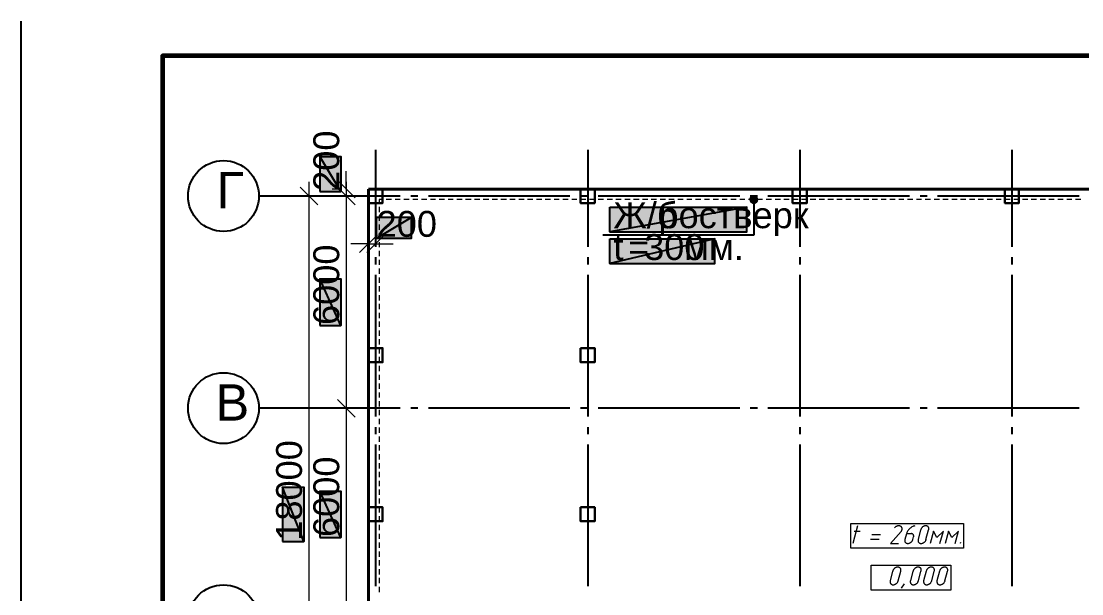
# Model space of a CAD drawing. Extents: x 8 to 21351, y 0 to 420.
# Drawn here: x 12952.1 to 13102.1, y 216 to 297 of the extents above; entities that cross this region are included whole.
import ezdxf

# ---------------------------------------------------------------- set-up
doc = ezdxf.new("R2010")
doc.units = 0
doc.styles.add('TEYPDFCAD_TEXT', font='arial.ttf')

msp = doc.modelspace()

# ---------------------------------------------------------------- hatches: boundary and pattern name
at = {"true_color": 0xffffff}
h = msp.add_hatch(color=0, dxfattribs=at)
h.paths.add_polyline_path([(12994.29, 272.88), (12997.29, 272.88), (12994.29, 277.85)])
h.paths.add_polyline_path([(12997.29, 272.88), (12994.29, 277.85), (12997.29, 277.85)])
h = msp.add_hatch(color=7)
h.paths.add_polyline_path([(13055.31, 272.08), (13055.2, 271.93), (13055.67, 271.74)])
h.paths.add_polyline_path([(13055.2, 271.93), (13055.67, 271.74), (13055.16, 271.74)])
h.paths.add_polyline_path([(13055.67, 271.74), (13055.16, 271.74), (13055.2, 271.55)])
h = msp.add_hatch(color=7)
h.paths.add_polyline_path([(13055.2, 271.55), (13055.31, 271.38), (13055.67, 271.74)])
h.paths.add_polyline_path([(13055.31, 271.38), (13055.67, 271.74), (13055.48, 271.27)])
h.paths.add_polyline_path([(13055.67, 271.74), (13055.48, 271.27), (13055.67, 271.23)])
h = msp.add_hatch(color=7)
h.paths.add_polyline_path([(13055.86, 272.18), (13055.67, 272.22), (13055.67, 271.74)])
h.paths.add_polyline_path([(13055.67, 272.22), (13055.67, 271.74), (13055.48, 272.18)])
h.paths.add_polyline_path([(13055.67, 271.74), (13055.48, 272.18), (13055.31, 272.08)])
h = msp.add_hatch(color=7)
h.paths.add_polyline_path([(13056.18, 271.74), (13056.14, 271.93), (13055.67, 271.74)])
h.paths.add_polyline_path([(13056.14, 271.93), (13055.67, 271.74), (13056.03, 272.08)])
h.paths.add_polyline_path([(13055.67, 271.74), (13056.03, 272.08), (13055.86, 272.18)])
h = msp.add_hatch(color=7)
h.paths.add_polyline_path([(13055.67, 271.23), (13055.86, 271.27), (13055.67, 271.74)])
h.paths.add_polyline_path([(13055.86, 271.27), (13055.67, 271.74), (13056.03, 271.38)])
h.paths.add_polyline_path([(13055.67, 271.74), (13056.03, 271.38), (13056.14, 271.55)])
msp.add_hatch(color=7).paths.add_polyline_path([(13056.14, 271.55), (13056.18, 271.74), (13055.67, 271.74)])
h = msp.add_hatch(color=0, dxfattribs=at)
h.paths.add_polyline_path([(13035.33, 270.68), (13054.68, 270.68), (13035.33, 267.19)])
h.paths.add_polyline_path([(13054.68, 270.68), (13035.33, 267.19), (13054.68, 267.19)])
h = msp.add_hatch(color=0, dxfattribs=at)
h.paths.add_polyline_path([(13002.25, 269.22), (13002.25, 266.21), (13007.22, 269.22)])
h.paths.add_polyline_path([(13002.25, 266.21), (13007.22, 269.22), (13007.22, 266.21)])
h = msp.add_hatch(color=0, dxfattribs=at)
h.paths.add_polyline_path([(13035.33, 266.19), (13050.15, 266.19), (13035.33, 262.68)])
h.paths.add_polyline_path([(13050.15, 266.19), (13035.33, 262.68), (13050.15, 262.68)])
h = msp.add_hatch(color=0, dxfattribs=at)
h.paths.add_polyline_path([(12994.29, 253.94), (12997.29, 253.94), (12994.29, 260.52)])
h.paths.add_polyline_path([(12997.29, 253.94), (12994.29, 260.52), (12997.29, 260.52)])
h = msp.add_hatch(color=0, dxfattribs=at)
h.paths.add_polyline_path([(12989.02, 223.39), (12992.02, 223.39), (12989.02, 231.06)])
h.paths.add_polyline_path([(12992.02, 223.39), (12989.02, 231.06), (12992.02, 231.06)])
h = msp.add_hatch(color=0, dxfattribs=at)
h.paths.add_polyline_path([(12994.29, 223.94), (12997.29, 223.94), (12994.29, 230.5)])
h.paths.add_polyline_path([(12997.29, 223.94), (12994.29, 230.5), (12997.29, 230.5)])

# ---------------------------------------------------------------- linework, layer by layer
at = {"lineweight": 25}
for p, q in [((12952.06, 0.06), (12952.06, 296.97)), ((13002.18, 278.76), (13002.18, 265.07)), ((13032.18, 278.76), (13032.18, 265.07)), ((13062.17, 278.76), (13062.17, 265.07)), ((13092.18, 278.76), (13092.18, 265.07)), ((12990.65, 272.22), (12985.65, 272.22)), ((13005.67, 272.22), (12990.65, 272.22)), ((13008.17, 272.22), (13007.18, 272.22)), ((13029.68, 272.22), (13009.68, 272.22)), ((13032.18, 272.22), (13031.18, 272.22)), ((13053.68, 272.22), (13033.68, 272.22)), ((13056.18, 272.22), (13055.18, 272.22)), ((13077.68, 272.22), (13057.68, 272.22)), ((13080.18, 272.22), (13079.19, 272.22)), ((13101.69, 272.22), (13081.68, 272.22)), ((13002.18, 263.57), (13002.18, 262.57)), ((13032.18, 263.57), (13032.18, 262.57)), ((13062.17, 263.57), (13062.17, 262.57)), ((13092.18, 263.57), (13092.18, 262.57)), ((13002.18, 261.07), (13002.18, 241.07)), ((13032.18, 261.07), (13032.18, 241.07)), ((13062.17, 261.07), (13062.17, 241.07)), ((13092.18, 261.07), (13092.18, 241.07)), ((12990.65, 242.23), (12985.65, 242.23)), ((13005.67, 242.23), (12990.65, 242.23)), ((13008.17, 242.23), (13007.18, 242.23)), ((13029.68, 242.23), (13009.68, 242.23)), ((13032.18, 242.23), (13031.18, 242.23)), ((13053.68, 242.23), (13033.68, 242.23)), ((13056.18, 242.23), (13055.18, 242.23)), ((13077.68, 242.23), (13057.68, 242.23)), ((13080.18, 242.23), (13079.19, 242.23)), ((13101.69, 242.23), (13081.68, 242.23)), ((13002.18, 239.56), (13002.18, 238.57)), ((13032.18, 239.56), (13032.18, 238.57)), ((13062.17, 239.56), (13062.17, 238.57)), ((13092.18, 239.56), (13092.18, 238.57)), ((13002.18, 237.07), (13002.18, 217.06)), ((13032.18, 237.07), (13032.18, 217.06)), ((13062.17, 237.07), (13062.17, 217.06)), ((13092.18, 237.07), (13092.18, 217.06))]:
    msp.add_line(p, q, dxfattribs=at)
at = {"color": 7, "lineweight": 5}
for p, q in [((12998.03, 273.22), (12998.03, 275.74)), ((12994.03, 270.98), (12991.51, 273.47)), ((12992.76, 274.24), (12992.76, 180.21)), ((12997.4, 273.22), (12996.02, 273.22)), ((12996.78, 274.49), (12999.28, 271.97)), ((12999.28, 270.98), (12996.78, 273.47)), ((12999.28, 270.98), (12996.78, 273.47)), ((12998.03, 274.24), (12998.03, 240.22)), ((12998.03, 273.22), (12998.03, 272.22)), ((12993.46, 272.22), (12990.77, 272.22)), ((12997.4, 272.22), (12996.02, 272.22)), ((12998.03, 272.22), (12998.03, 269.73)), ((12998.65, 272.22), (13000.02, 272.22)), ((13003.18, 271.74), (13002.67, 271.74)), ((13002.67, 271.74), (13002.67, 271.23)), ((13004.43, 271.74), (13003.69, 271.74)), ((13005.67, 271.74), (13004.93, 271.74)), ((13006.92, 271.74), (13006.18, 271.74)), ((13008.17, 271.74), (13007.43, 271.74)), ((13009.42, 271.74), (13008.68, 271.74)), ((13010.67, 271.74), (13009.93, 271.74)), ((13011.92, 271.74), (13011.18, 271.74)), ((13013.17, 271.74), (13012.43, 271.74)), ((13014.42, 271.74), (13013.68, 271.74)), ((13015.69, 271.74), (13014.92, 271.74)), ((13016.94, 271.74), (13016.17, 271.74)), ((13018.18, 271.74), (13017.42, 271.74)), ((13019.43, 271.74), (13018.67, 271.74)), ((13020.68, 271.74), (13019.92, 271.74)), ((13021.93, 271.74), (13021.17, 271.74)), ((13023.18, 271.74), (13022.42, 271.74)), ((13024.43, 271.74), (13023.69, 271.74)), ((13025.68, 271.74), (13024.94, 271.74)), ((13026.93, 271.74), (13026.19, 271.74)), ((13028.17, 271.74), (13027.43, 271.74)), ((13029.42, 271.74), (13028.68, 271.74)), ((13030.67, 271.74), (13029.93, 271.74)), ((13031.92, 271.74), (13031.18, 271.74)), ((13033.17, 271.74), (13032.43, 271.74)), ((13034.42, 271.74), (13033.68, 271.74)), ((13035.67, 271.74), (13034.93, 271.74)), ((13036.94, 271.74), (13036.18, 271.74)), ((13038.19, 271.74), (13037.42, 271.74)), ((13039.44, 271.74), (13038.67, 271.74)), ((13040.68, 271.74), (13039.92, 271.74)), ((13041.93, 271.74), (13041.17, 271.74)), ((13043.18, 271.74), (13042.42, 271.74)), ((13044.43, 271.74), (13043.67, 271.74)), ((13045.68, 271.74), (13044.92, 271.74)), ((13046.93, 271.74), (13046.19, 271.74)), ((13048.18, 271.74), (13047.44, 271.74)), ((13049.43, 271.74), (13048.69, 271.74)), ((13050.68, 271.74), (13049.93, 271.74)), ((13051.92, 271.74), (13051.18, 271.74)), ((13053.17, 271.74), (13052.43, 271.74)), ((13054.42, 271.74), (13053.68, 271.74)), ((13055.67, 271.74), (13054.93, 271.74)), ((13056.92, 271.74), (13056.18, 271.74)), ((13058.17, 271.74), (13057.43, 271.74)), ((13059.44, 271.74), (13058.68, 271.74)), ((13060.69, 271.74), (13059.92, 271.74)), ((13061.94, 271.74), (13061.17, 271.74)), ((13063.18, 271.74), (13062.42, 271.74)), ((13064.43, 271.74), (13063.67, 271.74)), ((13065.68, 271.74), (13064.92, 271.74)), ((13066.93, 271.74), (13066.17, 271.74)), ((13068.18, 271.74), (13067.42, 271.74)), ((13069.43, 271.74), (13068.69, 271.74)), ((13070.68, 271.74), (13069.94, 271.74)), ((13071.93, 271.74), (13071.19, 271.74)), ((13073.18, 271.74), (13072.43, 271.74)), ((13074.42, 271.74), (13073.68, 271.74)), ((13075.67, 271.74), (13074.93, 271.74)), ((13076.92, 271.74), (13076.18, 271.74)), ((13078.17, 271.74), (13077.43, 271.74)), ((13079.42, 271.74), (13078.68, 271.74)), ((13080.67, 271.74), (13079.93, 271.74)), ((13081.94, 271.74), (13081.18, 271.74)), ((13083.19, 271.74), (13082.43, 271.74)), ((13084.44, 271.74), (13083.67, 271.74)), ((13085.68, 271.74), (13084.92, 271.74)), ((13086.93, 271.74), (13086.17, 271.74)), ((13088.18, 271.74), (13087.42, 271.74)), ((13089.43, 271.74), (13088.67, 271.74)), ((13090.68, 271.74), (13089.94, 271.74)), ((13091.93, 271.74), (13091.19, 271.74)), ((13093.18, 271.74), (13092.44, 271.74)), ((13094.43, 271.74), (13093.69, 271.74)), ((13095.68, 271.74), (13094.93, 271.74)), ((13096.92, 271.74), (13096.18, 271.74)), ((13098.17, 271.74), (13097.43, 271.74)), ((13099.42, 271.74), (13098.68, 271.74)), ((13100.67, 271.74), (13099.93, 271.74)), ((13101.92, 271.74), (13101.18, 271.74)), ((13002.67, 270.72), (13002.67, 269.98)), ((13002.67, 269.47), (13002.67, 268.73)), ((13001.17, 266.13), (13001.17, 267.5)), ((13002.18, 266.13), (13002.18, 267.5)), ((13002.67, 268.22), (13002.67, 267.48)), ((12999.92, 264.24), (13002.44, 266.74)), ((13003.43, 266.74), (13000.93, 264.24)), ((13002.67, 266.98), (13002.67, 266.23)), ((13002.67, 265.73), (13002.67, 264.99)), ((13001.17, 265.49), (12998.67, 265.49)), ((13001.17, 265.49), (13002.18, 265.49)), ((13002.18, 265.49), (13004.68, 265.49)), ((13002.67, 264.48), (13002.67, 263.74)), ((13002.67, 263.23), (13002.67, 262.49)), ((13002.67, 261.98), (13002.67, 261.22)), ((13002.67, 260.73), (13002.67, 259.97)), ((13002.67, 259.48), (13002.67, 258.72)), ((13002.67, 258.23), (13002.67, 257.47)), ((13002.67, 256.98), (13002.67, 256.22)), ((13002.67, 255.74), (13002.67, 254.97)), ((13002.67, 254.49), (13002.67, 253.72)), ((13002.67, 253.22), (13002.67, 252.48)), ((13002.67, 251.97), (13002.67, 251.23)), ((13002.67, 250.72), (13002.67, 249.98)), ((13002.67, 249.47), (13002.67, 248.73)), ((13002.67, 248.22), (13002.67, 247.48)), ((13002.67, 246.97), (13002.67, 246.23)), ((13002.67, 245.72), (13002.67, 244.98)), ((12996.78, 243.48), (12999.28, 240.98)), ((12999.28, 240.98), (12996.78, 243.48)), ((12998.03, 244.22), (12998.03, 210.23)), ((13002.67, 244.47), (13002.67, 243.73)), ((13002.67, 243.23), (13002.67, 242.46)), ((12998.65, 242.23), (13000.02, 242.23)), ((12998.65, 242.23), (13000.02, 242.23)), ((13002.67, 241.98), (13002.67, 241.22)), ((13002.67, 240.73), (13002.67, 239.97)), ((13002.67, 239.48), (13002.67, 238.72)), ((13002.67, 238.23), (13002.67, 237.47)), ((13002.67, 236.98), (13002.67, 236.22)), ((13002.67, 235.73), (13002.67, 234.97)), ((13002.67, 234.46), (13002.67, 233.72)), ((13002.67, 233.21), (13002.67, 232.47)), ((13002.67, 231.97), (13002.67, 231.22)), ((13002.67, 230.72), (13002.67, 229.98)), ((13002.67, 229.47), (13002.67, 228.73)), ((13002.67, 228.22), (13002.67, 227.48)), ((13002.67, 226.97), (13002.67, 226.23)), ((13002.67, 225.72), (13002.67, 224.98)), ((13070.36, 225.59), (13069.7, 223.1)), ((13075.64, 225.34), (13075.6, 225.29)), ((13075.68, 225.39), (13075.64, 225.34)), ((13075.73, 225.43), (13075.68, 225.39)), ((13075.78, 225.47), (13075.73, 225.43)), ((13075.84, 225.5), (13075.78, 225.47)), ((13075.89, 225.53), (13075.84, 225.5)), ((13075.95, 225.55), (13075.89, 225.53)), ((13076, 225.57), (13075.95, 225.55)), ((13076.06, 225.59), (13076, 225.57)), ((13076.12, 225.6), (13076.06, 225.59)), ((13076.17, 225.6), (13076.12, 225.6)), ((13076.23, 225.6), (13076.17, 225.6)), ((13076.28, 225.59), (13076.23, 225.6)), ((13076.33, 225.58), (13076.28, 225.59)), ((13076.38, 225.56), (13076.33, 225.58)), ((13076.43, 225.54), (13076.38, 225.56)), ((13076.48, 225.51), (13076.43, 225.54)), ((13076.52, 225.48), (13076.48, 225.51)), ((13076.55, 225.45), (13076.52, 225.48)), ((13076.58, 225.41), (13076.55, 225.45)), ((13076.6, 225.36), (13076.58, 225.41)), ((13076.62, 225.32), (13076.6, 225.36)), ((13076.64, 225.27), (13076.62, 225.32)), ((13076.63, 225), (13076.64, 225.06)), ((13076.65, 225.22), (13076.64, 225.27)), ((13076.64, 225.06), (13076.65, 225.11)), ((13076.65, 225.17), (13076.65, 225.22)), ((13076.65, 225.11), (13076.65, 225.17)), ((13077.56, 225.02), (13077.5, 224.93)), ((13077.63, 225.1), (13077.56, 225.02)), ((13077.71, 225.18), (13077.63, 225.1)), ((13077.79, 225.25), (13077.71, 225.18)), ((13077.87, 225.31), (13077.79, 225.25)), ((13077.96, 225.38), (13077.87, 225.31)), ((13078.05, 225.43), (13077.96, 225.38)), ((13078.15, 225.48), (13078.05, 225.43)), ((13078.24, 225.53), (13078.15, 225.48)), ((13078.34, 225.56), (13078.24, 225.53)), ((13078.44, 225.59), (13078.34, 225.56)), ((13079.27, 225.02), (13078.91, 223.65)), ((13079.31, 225.09), (13079.29, 225.04)), ((13079.33, 225.15), (13079.31, 225.09)), ((13079.36, 225.2), (13079.33, 225.15)), ((13079.39, 225.26), (13079.36, 225.2)), ((13079.43, 225.31), (13079.39, 225.26)), ((13079.47, 225.35), (13079.43, 225.31)), ((13079.51, 225.4), (13079.47, 225.35)), ((13079.56, 225.44), (13079.51, 225.4)), ((13079.61, 225.47), (13079.56, 225.44)), ((13079.66, 225.5), (13079.61, 225.47)), ((13079.72, 225.53), (13079.66, 225.5)), ((13079.77, 225.56), (13079.72, 225.53)), ((13079.83, 225.57), (13079.77, 225.56)), ((13079.89, 225.59), (13079.83, 225.57)), ((13079.94, 225.6), (13079.89, 225.59)), ((13080, 225.6), (13079.94, 225.6)), ((13080.06, 225.6), (13080, 225.6)), ((13080.03, 223.65), (13080.41, 225.02)), ((13080.11, 225.59), (13080.06, 225.6)), ((13080.17, 225.57), (13080.11, 225.59)), ((13080.21, 225.55), (13080.17, 225.57)), ((13080.26, 225.53), (13080.21, 225.55)), ((13080.29, 225.5), (13080.26, 225.53)), ((13080.33, 225.47), (13080.29, 225.5)), ((13080.36, 225.43), (13080.33, 225.47)), ((13080.39, 225.39), (13080.36, 225.43)), ((13080.41, 225.35), (13080.39, 225.39)), ((13080.42, 225.3), (13080.41, 225.35)), ((13080.43, 225.25), (13080.42, 225.3)), ((13080.42, 225.03), (13080.43, 225.09)), ((13080.44, 225.2), (13080.43, 225.25)), ((13080.43, 225.09), (13080.44, 225.15)), ((13080.44, 225.15), (13080.44, 225.2)), ((13002.67, 224.47), (13002.67, 223.73)), ((13069.85, 224.83), (13070.72, 224.83)), ((13072.18, 223.71), (13073.43, 223.71)), ((13072.35, 224.35), (13073.6, 224.35)), ((13076.52, 224.77), (13075.02, 223.1)), ((13076.53, 224.78), (13076.56, 224.84)), ((13076.56, 224.84), (13076.59, 224.89)), ((13076.59, 224.89), (13076.61, 224.95)), ((13076.61, 224.95), (13076.63, 225)), ((13077.03, 223.6), (13077.02, 223.55)), ((13077.02, 223.55), (13077.02, 223.49)), ((13077.26, 224.47), (13077.03, 223.65)), ((13077.04, 223.66), (13077.03, 223.6)), ((13077.94, 224.47), (13077.26, 224.47)), ((13077.3, 224.57), (13077.27, 224.47)), ((13077.34, 224.66), (13077.3, 224.57)), ((13077.39, 224.76), (13077.34, 224.66)), ((13077.44, 224.85), (13077.39, 224.76)), ((13077.5, 224.93), (13077.44, 224.85)), ((13078, 224.48), (13077.95, 224.48)), ((13078.04, 224.47), (13078, 224.48)), ((13078.08, 224.46), (13078.04, 224.47)), ((13078.12, 224.44), (13078.08, 224.46)), ((13078.11, 223.49), (13078.13, 223.54)), ((13078.15, 224.42), (13078.12, 224.44)), ((13078.13, 223.54), (13078.16, 223.6)), ((13078.18, 224.4), (13078.15, 224.42)), ((13078.16, 223.6), (13078.18, 223.66)), ((13078.17, 223.65), (13078.26, 224.03)), ((13078.21, 224.37), (13078.18, 224.4)), ((13078.23, 224.35), (13078.21, 224.37)), ((13078.25, 224.31), (13078.23, 224.35)), ((13078.27, 224.28), (13078.25, 224.31)), ((13078.28, 224.24), (13078.27, 224.28)), ((13078.29, 224.2), (13078.28, 224.24)), ((13078.28, 224.03), (13078.29, 224.08)), ((13078.3, 224.16), (13078.29, 224.2)), ((13078.29, 224.08), (13078.3, 224.12)), ((13078.3, 224.12), (13078.3, 224.16)), ((13078.93, 223.66), (13078.91, 223.6)), ((13078.91, 223.6), (13078.91, 223.55)), ((13078.91, 223.55), (13078.91, 223.49)), ((13079.99, 223.49), (13080.02, 223.54)), ((13080.02, 223.54), (13080.04, 223.6)), ((13080.04, 223.6), (13080.06, 223.66)), ((13081.11, 224.83), (13080.63, 223.1)), ((13081.56, 223.96), (13081.11, 224.83)), ((13082.49, 224.83), (13081.56, 223.96)), ((13082, 223.1), (13082.49, 224.83)), ((13083.23, 224.83), (13082.76, 223.1)), ((13083.67, 223.96), (13083.23, 224.83)), ((13084.61, 224.83), (13083.67, 223.96)), ((13084.14, 223.1), (13084.61, 224.83)), ((13002.67, 223.22), (13002.67, 222.46)), ((13075.02, 223.1), (13076.14, 223.1)), ((13077.02, 223.49), (13077.03, 223.44)), ((13077.03, 223.44), (13077.04, 223.39)), ((13077.04, 223.39), (13077.06, 223.34)), ((13077.06, 223.34), (13077.08, 223.3)), ((13077.08, 223.3), (13077.1, 223.26)), ((13077.1, 223.26), (13077.13, 223.22)), ((13077.13, 223.22), (13077.17, 223.19)), ((13077.17, 223.19), (13077.21, 223.16)), ((13077.21, 223.16), (13077.25, 223.14)), ((13077.25, 223.14), (13077.3, 223.12)), ((13077.3, 223.12), (13077.35, 223.1)), ((13077.35, 223.1), (13077.4, 223.09)), ((13077.4, 223.09), (13077.46, 223.09)), ((13077.46, 223.09), (13077.52, 223.09)), ((13077.52, 223.09), (13077.58, 223.1)), ((13077.58, 223.1), (13077.63, 223.12)), ((13077.63, 223.12), (13077.69, 223.13)), ((13077.69, 223.13), (13077.75, 223.16)), ((13077.75, 223.16), (13077.8, 223.19)), ((13077.8, 223.19), (13077.85, 223.22)), ((13077.85, 223.22), (13077.9, 223.26)), ((13077.9, 223.26), (13077.95, 223.3)), ((13077.95, 223.3), (13078, 223.34)), ((13078, 223.34), (13078.04, 223.39)), ((13078.04, 223.39), (13078.07, 223.44)), ((13078.07, 223.44), (13078.11, 223.49)), ((13078.91, 223.49), (13078.91, 223.44)), ((13078.91, 223.44), (13078.92, 223.39)), ((13078.92, 223.39), (13078.94, 223.34)), ((13078.94, 223.34), (13078.96, 223.3)), ((13078.96, 223.3), (13078.99, 223.26)), ((13078.99, 223.26), (13079.02, 223.22)), ((13079.02, 223.22), (13079.05, 223.19)), ((13079.05, 223.19), (13079.09, 223.16)), ((13079.09, 223.16), (13079.13, 223.14)), ((13079.13, 223.14), (13079.18, 223.12)), ((13079.18, 223.12), (13079.23, 223.1)), ((13079.23, 223.1), (13079.29, 223.09)), ((13079.29, 223.09), (13079.34, 223.09)), ((13079.34, 223.09), (13079.4, 223.09)), ((13079.4, 223.09), (13079.46, 223.1)), ((13079.46, 223.1), (13079.52, 223.12)), ((13079.52, 223.12), (13079.58, 223.13)), ((13079.58, 223.13), (13079.63, 223.16)), ((13079.63, 223.16), (13079.69, 223.19)), ((13079.69, 223.19), (13079.74, 223.22)), ((13079.74, 223.22), (13079.79, 223.26)), ((13079.79, 223.26), (13079.84, 223.3)), ((13079.84, 223.3), (13079.88, 223.34)), ((13079.88, 223.34), (13079.92, 223.39)), ((13079.92, 223.39), (13079.96, 223.44)), ((13079.96, 223.44), (13079.99, 223.49)), ((13084.92, 223.22), (13084.88, 223.1)), ((13002.67, 221.97), (13002.67, 221.21)), ((13002.67, 220.73), (13002.67, 219.96)), ((13002.67, 219.48), (13002.67, 218.72)), ((13075.31, 219.18), (13074.95, 217.81)), ((13075.35, 219.25), (13075.33, 219.19)), ((13075.37, 219.31), (13075.35, 219.25)), ((13075.4, 219.36), (13075.37, 219.31)), ((13075.43, 219.41), (13075.4, 219.36)), ((13075.47, 219.46), (13075.43, 219.41)), ((13075.51, 219.51), (13075.47, 219.46)), ((13075.55, 219.55), (13075.51, 219.51)), ((13075.6, 219.59), (13075.55, 219.55)), ((13075.65, 219.63), (13075.6, 219.59)), ((13075.7, 219.66), (13075.65, 219.63)), ((13075.76, 219.69), (13075.7, 219.66)), ((13075.81, 219.71), (13075.76, 219.69)), ((13075.87, 219.73), (13075.81, 219.71)), ((13075.93, 219.75), (13075.87, 219.73)), ((13075.99, 219.76), (13075.93, 219.75)), ((13076.05, 219.76), (13075.99, 219.76)), ((13076.1, 219.75), (13076.05, 219.76)), ((13076.08, 217.81), (13076.46, 219.18)), ((13076.16, 219.75), (13076.1, 219.75)), ((13076.21, 219.73), (13076.16, 219.75)), ((13076.25, 219.71), (13076.21, 219.73)), ((13076.3, 219.69), (13076.25, 219.71)), ((13076.34, 219.66), (13076.3, 219.69)), ((13076.37, 219.63), (13076.34, 219.66)), ((13076.4, 219.59), (13076.37, 219.63)), ((13076.43, 219.55), (13076.4, 219.59)), ((13076.45, 219.51), (13076.43, 219.55)), ((13076.46, 219.46), (13076.45, 219.51)), ((13076.48, 219.41), (13076.46, 219.46)), ((13076.46, 219.19), (13076.47, 219.25)), ((13076.47, 219.25), (13076.48, 219.3)), ((13076.48, 219.36), (13076.48, 219.41)), ((13076.48, 219.3), (13076.48, 219.36)), ((13078.19, 219.18), (13077.83, 217.81)), ((13078.23, 219.25), (13078.21, 219.19)), ((13078.25, 219.31), (13078.23, 219.25)), ((13078.28, 219.36), (13078.25, 219.31)), ((13078.31, 219.41), (13078.28, 219.36)), ((13078.35, 219.46), (13078.31, 219.41)), ((13078.39, 219.51), (13078.35, 219.46)), ((13078.43, 219.55), (13078.39, 219.51)), ((13078.48, 219.59), (13078.43, 219.55)), ((13078.53, 219.63), (13078.48, 219.59)), ((13078.58, 219.66), (13078.53, 219.63)), ((13078.64, 219.69), (13078.58, 219.66)), ((13078.69, 219.71), (13078.64, 219.69)), ((13078.75, 219.73), (13078.69, 219.71)), ((13078.81, 219.75), (13078.75, 219.73)), ((13078.87, 219.76), (13078.81, 219.75)), ((13078.92, 219.76), (13078.87, 219.76)), ((13078.98, 219.75), (13078.92, 219.76)), ((13078.95, 217.81), (13079.31, 219.18)), ((13079.04, 219.75), (13078.98, 219.75)), ((13079.09, 219.73), (13079.04, 219.75)), ((13079.13, 219.71), (13079.09, 219.73)), ((13079.18, 219.69), (13079.13, 219.71)), ((13079.22, 219.66), (13079.18, 219.69)), ((13079.25, 219.63), (13079.22, 219.66)), ((13079.28, 219.59), (13079.25, 219.63)), ((13079.31, 219.55), (13079.28, 219.59)), ((13079.33, 219.51), (13079.31, 219.55)), ((13079.34, 219.46), (13079.33, 219.51)), ((13079.35, 219.41), (13079.34, 219.46)), ((13079.34, 219.19), (13079.35, 219.25)), ((13079.36, 219.36), (13079.35, 219.41)), ((13079.35, 219.25), (13079.36, 219.3)), ((13079.36, 219.3), (13079.36, 219.36)), ((13080.08, 219.18), (13079.69, 217.81)), ((13080.09, 219.25), (13080.07, 219.19)), ((13080.11, 219.31), (13080.09, 219.25)), ((13080.14, 219.36), (13080.11, 219.31)), ((13080.17, 219.41), (13080.14, 219.36)), ((13080.21, 219.46), (13080.17, 219.41)), ((13080.25, 219.51), (13080.21, 219.46)), ((13080.29, 219.55), (13080.25, 219.51)), ((13080.34, 219.59), (13080.29, 219.55)), ((13080.39, 219.63), (13080.34, 219.59)), ((13080.44, 219.66), (13080.39, 219.63)), ((13080.5, 219.69), (13080.44, 219.66)), ((13080.55, 219.71), (13080.5, 219.69)), ((13080.61, 219.73), (13080.55, 219.71)), ((13080.67, 219.75), (13080.61, 219.73)), ((13080.73, 219.76), (13080.67, 219.75)), ((13080.79, 219.76), (13080.73, 219.76)), ((13080.84, 219.75), (13080.79, 219.76)), ((13080.9, 219.75), (13080.84, 219.75)), ((13080.84, 217.81), (13081.2, 219.18)), ((13080.95, 219.73), (13080.9, 219.75)), ((13081, 219.71), (13080.95, 219.73)), ((13081.04, 219.69), (13081, 219.71)), ((13081.08, 219.66), (13081.04, 219.69)), ((13081.11, 219.63), (13081.08, 219.66)), ((13081.14, 219.59), (13081.11, 219.63)), ((13081.17, 219.55), (13081.14, 219.59)), ((13081.19, 219.51), (13081.17, 219.55)), ((13081.21, 219.46), (13081.19, 219.51)), ((13081.2, 219.19), (13081.22, 219.25)), ((13081.22, 219.41), (13081.21, 219.46)), ((13081.22, 219.36), (13081.22, 219.41)), ((13081.22, 219.3), (13081.22, 219.36)), ((13081.22, 219.25), (13081.22, 219.3)), ((13081.94, 219.18), (13081.58, 217.81)), ((13081.97, 219.25), (13081.95, 219.19)), ((13082, 219.31), (13081.97, 219.25)), ((13082.02, 219.36), (13082, 219.31)), ((13082.06, 219.41), (13082.02, 219.36)), ((13082.09, 219.46), (13082.06, 219.41)), ((13082.13, 219.51), (13082.09, 219.46)), ((13082.18, 219.55), (13082.13, 219.51)), ((13082.23, 219.59), (13082.18, 219.55)), ((13082.28, 219.63), (13082.23, 219.59)), ((13082.33, 219.66), (13082.28, 219.63)), ((13082.38, 219.69), (13082.33, 219.66)), ((13082.44, 219.71), (13082.38, 219.69)), ((13082.5, 219.73), (13082.44, 219.71)), ((13082.55, 219.75), (13082.5, 219.73)), ((13082.61, 219.76), (13082.55, 219.75)), ((13082.67, 219.76), (13082.61, 219.76)), ((13082.73, 219.75), (13082.67, 219.76)), ((13082.7, 217.81), (13083.08, 219.18)), ((13082.78, 219.75), (13082.73, 219.75)), ((13082.83, 219.73), (13082.78, 219.75)), ((13082.88, 219.71), (13082.83, 219.73)), ((13082.92, 219.69), (13082.88, 219.71)), ((13082.96, 219.66), (13082.92, 219.69)), ((13083, 219.63), (13082.96, 219.66)), ((13083.03, 219.59), (13083, 219.63)), ((13083.05, 219.55), (13083.03, 219.59)), ((13083.07, 219.51), (13083.05, 219.55)), ((13083.09, 219.46), (13083.07, 219.51)), ((13083.1, 219.41), (13083.09, 219.46)), ((13083.09, 219.19), (13083.1, 219.25)), ((13083.11, 219.36), (13083.1, 219.41)), ((13083.1, 219.25), (13083.11, 219.3)), ((13083.11, 219.3), (13083.11, 219.36)), ((13002.67, 218.23), (13002.67, 217.47)), ((13074.96, 217.76), (13074.95, 217.7)), ((13074.95, 217.7), (13074.95, 217.65)), ((13074.95, 217.65), (13074.96, 217.6)), ((13074.97, 217.82), (13074.96, 217.76)), ((13074.96, 217.6), (13074.97, 217.55)), ((13074.97, 217.55), (13074.98, 217.5)), ((13075.92, 217.5), (13075.96, 217.54)), ((13075.96, 217.54), (13076, 217.59)), ((13076, 217.59), (13076.03, 217.65)), ((13076.03, 217.65), (13076.06, 217.7)), ((13076.06, 217.7), (13076.08, 217.76)), ((13076.08, 217.76), (13076.1, 217.81)), ((13077.83, 217.82), (13077.81, 217.76)), ((13077.81, 217.76), (13077.81, 217.7)), ((13077.81, 217.7), (13077.81, 217.65)), ((13077.81, 217.65), (13077.81, 217.6)), ((13077.81, 217.6), (13077.82, 217.55)), ((13077.82, 217.55), (13077.84, 217.5)), ((13078.78, 217.5), (13078.82, 217.54)), ((13078.82, 217.54), (13078.86, 217.59)), ((13078.86, 217.59), (13078.89, 217.65)), ((13078.89, 217.65), (13078.92, 217.7)), ((13078.92, 217.7), (13078.94, 217.76)), ((13078.94, 217.76), (13078.96, 217.81)), ((13079.7, 217.76), (13079.69, 217.7)), ((13079.69, 217.7), (13079.69, 217.65)), ((13079.69, 217.65), (13079.7, 217.6)), ((13079.71, 217.82), (13079.7, 217.76)), ((13079.7, 217.6), (13079.71, 217.55)), ((13079.71, 217.55), (13079.72, 217.5)), ((13080.66, 217.5), (13080.7, 217.54)), ((13080.7, 217.54), (13080.74, 217.59)), ((13080.74, 217.59), (13080.77, 217.65)), ((13080.77, 217.65), (13080.8, 217.7)), ((13080.8, 217.7), (13080.82, 217.76)), ((13080.82, 217.76), (13080.84, 217.81)), ((13081.59, 217.82), (13081.58, 217.76)), ((13081.58, 217.76), (13081.58, 217.7)), ((13081.58, 217.7), (13081.58, 217.65)), ((13081.58, 217.65), (13081.58, 217.6)), ((13081.58, 217.6), (13081.59, 217.55)), ((13081.59, 217.55), (13081.61, 217.5)), ((13082.55, 217.5), (13082.59, 217.54)), ((13082.59, 217.54), (13082.62, 217.59)), ((13082.62, 217.59), (13082.66, 217.65)), ((13082.66, 217.65), (13082.69, 217.7)), ((13082.69, 217.7), (13082.71, 217.76)), ((13082.71, 217.76), (13082.73, 217.81)), ((13002.67, 216.98), (13002.67, 216.22)), ((13074.98, 217.5), (13075, 217.46)), ((13075, 217.46), (13075.03, 217.42)), ((13075.03, 217.42), (13075.06, 217.38)), ((13075.06, 217.38), (13075.09, 217.35)), ((13075.09, 217.35), (13075.13, 217.32)), ((13075.13, 217.32), (13075.18, 217.29)), ((13075.18, 217.29), (13075.22, 217.28)), ((13075.22, 217.28), (13075.27, 217.26)), ((13075.27, 217.26), (13075.33, 217.25)), ((13075.33, 217.25), (13075.39, 217.25)), ((13075.39, 217.25), (13075.44, 217.25)), ((13075.44, 217.25), (13075.5, 217.26)), ((13075.5, 217.26), (13075.56, 217.27)), ((13075.56, 217.27), (13075.62, 217.29)), ((13075.62, 217.29), (13075.67, 217.32)), ((13075.67, 217.32), (13075.73, 217.34)), ((13075.73, 217.34), (13075.78, 217.38)), ((13075.78, 217.38), (13075.83, 217.41)), ((13075.83, 217.41), (13075.88, 217.45)), ((13075.88, 217.45), (13075.92, 217.5)), ((13076.96, 217.36), (13076.54, 216.75)), ((13077.84, 217.5), (13077.86, 217.46)), ((13077.86, 217.46), (13077.89, 217.42)), ((13077.89, 217.42), (13077.92, 217.38)), ((13077.92, 217.38), (13077.95, 217.35)), ((13077.95, 217.35), (13077.99, 217.32)), ((13077.99, 217.32), (13078.03, 217.29)), ((13078.03, 217.29), (13078.08, 217.28)), ((13078.08, 217.28), (13078.13, 217.26)), ((13078.13, 217.26), (13078.19, 217.25)), ((13078.19, 217.25), (13078.24, 217.25)), ((13078.24, 217.25), (13078.3, 217.25)), ((13078.3, 217.25), (13078.36, 217.26)), ((13078.36, 217.26), (13078.42, 217.27)), ((13078.42, 217.27), (13078.48, 217.29)), ((13078.48, 217.29), (13078.53, 217.32)), ((13078.53, 217.32), (13078.59, 217.34)), ((13078.59, 217.34), (13078.64, 217.38)), ((13078.64, 217.38), (13078.69, 217.41)), ((13078.69, 217.41), (13078.73, 217.45)), ((13078.73, 217.45), (13078.78, 217.5)), ((13079.72, 217.5), (13079.74, 217.46)), ((13079.74, 217.46), (13079.77, 217.42)), ((13079.77, 217.42), (13079.8, 217.38)), ((13079.8, 217.38), (13079.84, 217.35)), ((13079.84, 217.35), (13079.87, 217.32)), ((13079.87, 217.32), (13079.92, 217.29)), ((13079.92, 217.29), (13079.97, 217.28)), ((13079.97, 217.28), (13080.02, 217.26)), ((13080.02, 217.26), (13080.07, 217.25)), ((13080.07, 217.25), (13080.13, 217.25)), ((13080.13, 217.25), (13080.19, 217.25)), ((13080.19, 217.25), (13080.24, 217.26)), ((13080.24, 217.26), (13080.3, 217.27)), ((13080.3, 217.27), (13080.36, 217.29)), ((13080.36, 217.29), (13080.41, 217.32)), ((13080.41, 217.32), (13080.47, 217.34)), ((13080.47, 217.34), (13080.52, 217.38)), ((13080.52, 217.38), (13080.57, 217.41)), ((13080.57, 217.41), (13080.62, 217.45)), ((13080.62, 217.45), (13080.66, 217.5)), ((13081.61, 217.5), (13081.63, 217.46)), ((13081.63, 217.46), (13081.65, 217.42)), ((13081.65, 217.42), (13081.68, 217.38)), ((13081.68, 217.38), (13081.72, 217.35)), ((13081.72, 217.35), (13081.76, 217.32)), ((13081.76, 217.32), (13081.8, 217.29)), ((13081.8, 217.29), (13081.85, 217.28)), ((13081.85, 217.28), (13081.9, 217.26)), ((13081.9, 217.26), (13081.95, 217.25)), ((13081.95, 217.25), (13082.01, 217.25)), ((13082.01, 217.25), (13082.07, 217.25)), ((13082.07, 217.25), (13082.13, 217.26)), ((13082.13, 217.26), (13082.19, 217.27)), ((13082.19, 217.27), (13082.24, 217.29)), ((13082.24, 217.29), (13082.3, 217.32)), ((13082.3, 217.32), (13082.35, 217.34)), ((13082.35, 217.34), (13082.41, 217.38)), ((13082.41, 217.38), (13082.46, 217.41)), ((13082.46, 217.41), (13082.5, 217.45)), ((13082.5, 217.45), (13082.55, 217.5))]:
    msp.add_line(p, q, dxfattribs=at)
at = {"color": 7, "lineweight": 25}
for p, q in [((13055.67, 271.74), (13055.67, 266.68)), ((13055.67, 266.68), (13034.33, 266.68))]:
    msp.add_line(p, q, dxfattribs=at)
at = {"color": 0, "lineweight": 0, "true_color": 0xffffff}
for p, q in [((13035.33, 267.19), (13054.68, 267.19)), ((13035.33, 262.68), (13050.15, 262.68))]:
    msp.add_line(p, q, dxfattribs=at)
at = {"lineweight": 60}
msp.add_lwpolyline([(12972.06, 5.06), (13367.03, 5.06), (13367.03, 292.06), (12972.06, 292.06)], close=True, dxfattribs=at)
at = {"color": 0, "true_color": 0xffffff}
for points in [[(12994.29, 272.88), (12997.29, 272.88), (12994.29, 277.85)], [(12997.29, 272.88), (12994.29, 277.85), (12997.29, 277.85)], [(13035.33, 270.68), (13054.68, 270.68), (13035.33, 267.19)], [(13054.68, 270.68), (13035.33, 267.19), (13054.68, 267.19)], [(13002.25, 269.22), (13002.25, 266.21), (13007.22, 269.22)], [(13002.25, 266.21), (13007.22, 269.22), (13007.22, 266.21)], [(13035.33, 266.19), (13050.15, 266.19), (13035.33, 262.68)], [(13050.15, 266.19), (13035.33, 262.68), (13050.15, 262.68)], [(12994.29, 253.94), (12997.29, 253.94), (12994.29, 260.52)], [(12997.29, 253.94), (12994.29, 260.52), (12997.29, 260.52)], [(12989.02, 223.39), (12992.02, 223.39), (12989.02, 231.06)], [(12992.02, 223.39), (12989.02, 231.06), (12992.02, 231.06)], [(12994.29, 223.94), (12997.29, 223.94), (12994.29, 230.5)], [(12997.29, 223.94), (12994.29, 230.5), (12997.29, 230.5)]]:
    msp.add_lwpolyline(points, close=True, dxfattribs=at)
at = {"lineweight": 40}
msp.add_lwpolyline([(13001.17, 273.22), (13333.19, 273.22), (13333.19, 181.21), (13001.17, 181.21)], close=True, dxfattribs=at)
at = {"lineweight": 30}
for points in [[(13001.17, 273.22), (13003.18, 273.22), (13003.18, 271.23), (13001.17, 271.23)], [(13031.18, 273.22), (13033.17, 273.22), (13033.17, 271.23), (13031.18, 271.23)], [(13061.17, 273.22), (13063.18, 273.22), (13063.18, 271.23), (13061.17, 271.23)], [(13091.19, 273.22), (13093.18, 273.22), (13093.18, 271.23), (13091.19, 271.23)], [(13001.17, 250.72), (13003.18, 250.72), (13003.18, 248.73), (13001.17, 248.73)], [(13001.17, 228.22), (13003.18, 228.22), (13003.18, 226.23), (13001.17, 226.23)]]:
    msp.add_lwpolyline(points, close=True, dxfattribs=at)
at = {"color": 7}
for points in [[(13055.2, 271.93), (13055.67, 271.74), (13055.16, 271.74)], [(13055.67, 271.74), (13055.16, 271.74), (13055.2, 271.55)], [(13055.31, 272.08), (13055.2, 271.93), (13055.67, 271.74)], [(13055.2, 271.55), (13055.31, 271.38), (13055.67, 271.74)], [(13055.67, 271.74), (13055.48, 272.18), (13055.31, 272.08)], [(13055.31, 271.38), (13055.67, 271.74), (13055.48, 271.27)], [(13055.67, 272.22), (13055.67, 271.74), (13055.48, 272.18)], [(13055.67, 271.74), (13055.48, 271.27), (13055.67, 271.23)], [(13055.86, 272.18), (13055.67, 272.22), (13055.67, 271.74)], [(13055.67, 271.74), (13056.03, 272.08), (13055.86, 272.18)], [(13056.14, 271.93), (13055.67, 271.74), (13056.03, 272.08)], [(13056.18, 271.74), (13056.14, 271.93), (13055.67, 271.74)], [(13055.67, 271.23), (13055.86, 271.27), (13055.67, 271.74)], [(13055.86, 271.27), (13055.67, 271.74), (13056.03, 271.38)], [(13055.67, 271.74), (13056.03, 271.38), (13056.14, 271.55)], [(13056.14, 271.55), (13056.18, 271.74), (13055.67, 271.74)]]:
    msp.add_lwpolyline(points, close=True, dxfattribs=at)
at = {"color": 7, "lineweight": 30}
for points in [[(13031.18, 250.72), (13033.17, 250.72), (13033.17, 248.73), (13031.18, 248.73)], [(13031.18, 228.22), (13033.17, 228.22), (13033.17, 226.23), (13031.18, 226.23)]]:
    msp.add_lwpolyline(points, close=True, dxfattribs=at)
at = {"color": 7, "lineweight": 5}
for points in [[(13085.32, 222.42), (13069.39, 222.42), (13069.39, 225.93), (13085.32, 225.93)], [(13072.29, 220.03), (13083.55, 220.03), (13083.55, 216.51), (13072.29, 216.51)]]:
    msp.add_lwpolyline(points, close=True, dxfattribs=at)
at = {"lineweight": 25}
for centre in [(12980.67, 272.24), (12980.67, 242.24), (12980.67, 212.23)]:
    msp.add_circle(centre, 5.01, dxfattribs=at)

# ---------------------------------------------------------------- texts
at = {"color": 7, "style": 'TEYPDFCAD_TEXT'}
for s, p in [('200', (12997.04, 272.97)), ('6000', (12997.04, 254)), ('18000', (12991.77, 223.48)), ('6000', (12997.04, 224.01))]:
    msp.add_text(s, height=3.662, rotation=90, dxfattribs=at).set_placement(p)
for s, height, p in [('Г', 5.13, (12979.66, 270.49)), ('Ж/б', 3.662, (13035.82, 267.69)), ('200', 3.662, (13002.33, 266.47)), ('ростверк', 3.662, (13042.19, 267.69)), ('t', 3.66, (13035.82, 263.19)), ('=', 3.66, (13037.9, 263.19)), ('300', 3.662, (13040.16, 263.19)), ('мм.', 3.662, (13045.82, 263.19)), ('В', 5.13, (12979.53, 240.47))]:
    msp.add_text(s, height=height, dxfattribs=at).set_placement(p)

doc.saveas('drawing.dxf')
